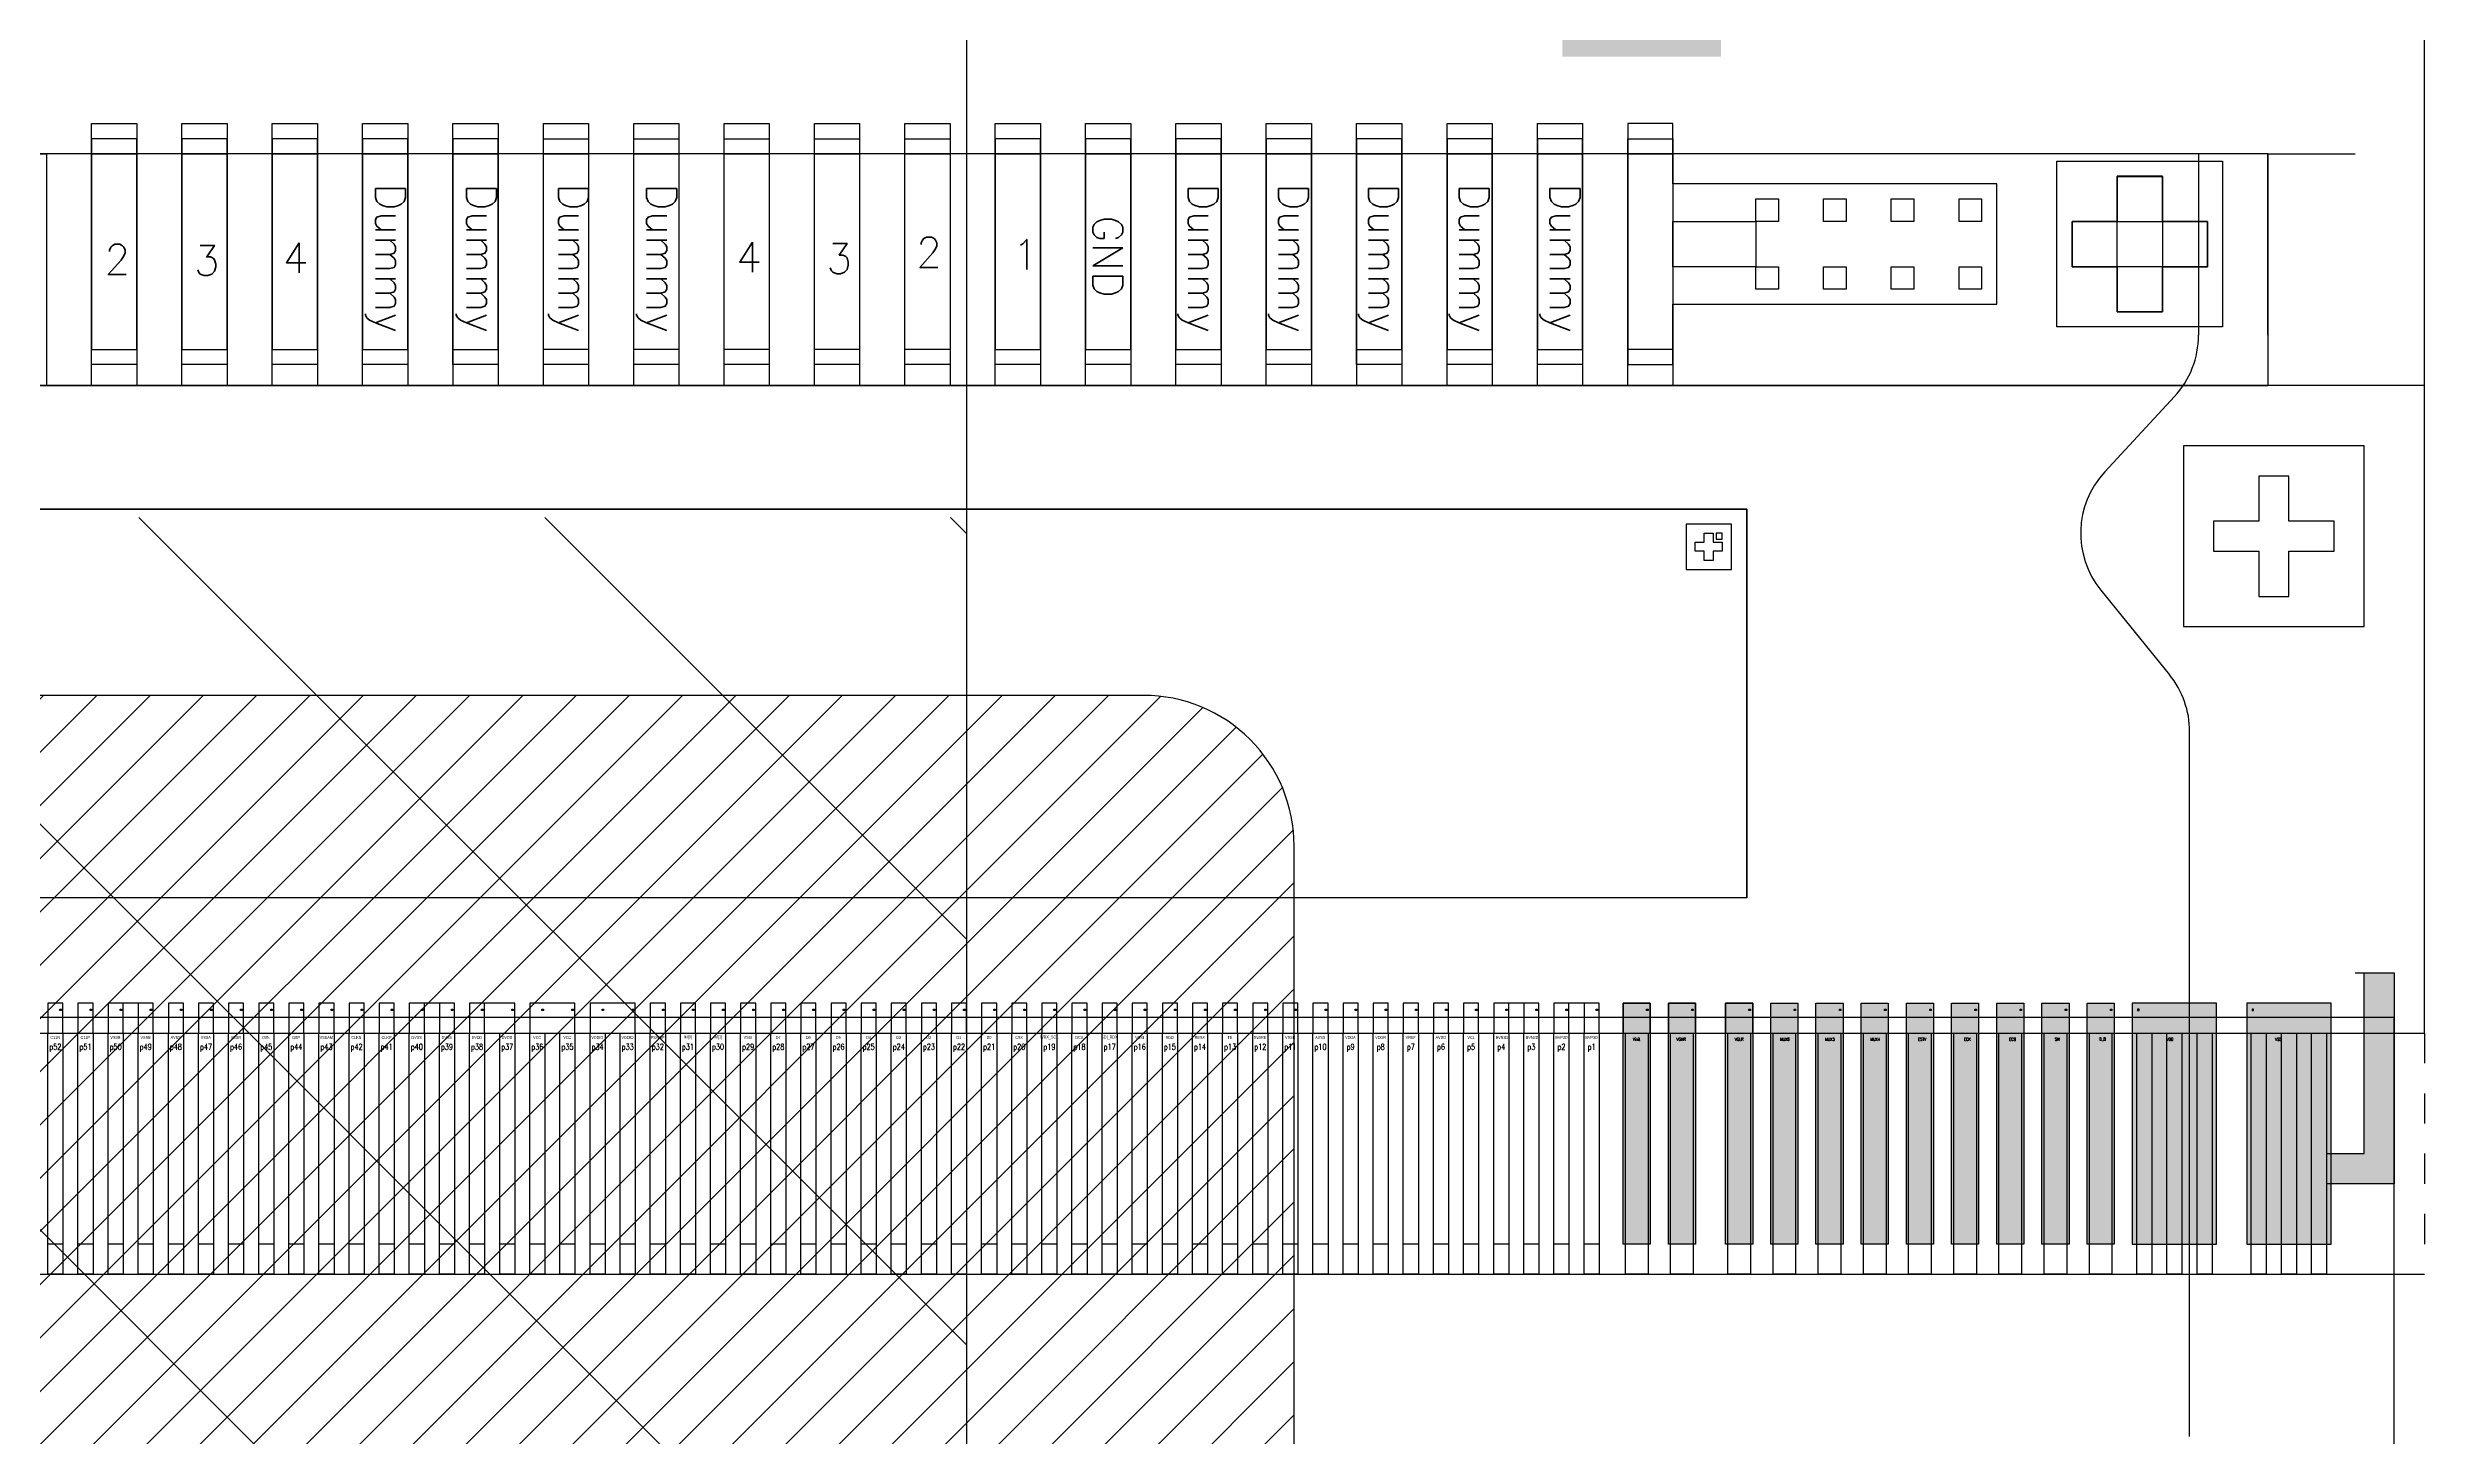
# Model space of a CAD drawing. Header units: millimetres. Extents: x 37 to 234, y -216 to -66.
# Drawn here: x 59.11 to 67, y -134.04 to -129.43 of the extents above; entities that cross this region are included whole.
import ezdxf

# ---------------------------------------------------------------- set-up
doc = ezdxf.new("R2010")
doc.units = ezdxf.units.MM
doc.linetypes.add('DASHED', pattern=[0.2, 0.1, -0.1])
for name, color, linetype in [('FPC', 33, 'Continuous'), ('FRAME', 7, 'Continuous'), ('Gate1.drawing', 3, 'Continuous'), ('ILD.drawing', 4, 'Continuous'), ('ITO', 1, 'Continuous'), ('Laber.drawing', 250, 'Continuous'), ('Note', 6, 'Continuous'), ('outline.drawing', 5, 'Continuous'), ('SD.drawing', 5, 'Continuous'), ('SiNx', 2, 'Continuous'), ('TPFPC', 2, 'Continuous')]:
    doc.layers.add(name, color=color, linetype=linetype)
doc.styles.get("Standard").update_dxf_attribs({"font": 'txt', "bigfont": 'gbcbig.shx'})
doc.styles.add('W0$254', font='simplex', dxfattribs={"width": 0.75})
pattern_1 = [(315, (-378.1987, 4999.7002), (0.67351921, 0.67351921), [])]

# ---------------------------------------------------------------- blocks, each defined once
blk = doc.blocks.new('ild_5')
at = {"layer": 'ILD.drawing'}
blk.add_lwpolyline([(2, -2.5), (2.5, -2), (2.5, 2), (2, 2.5), (-2, 2.5), (-2.5, 2), (-2.5, -2), (-2, -2.5), (2, -2.5)], close=True, dxfattribs=at)
blk = doc.blocks.new('pin_FPC')
at = {"layer": 'Gate1.drawing'}
blk.add_lwpolyline([(0, 0), (50, 0), (50, 700), (0, 700), (0, 0)], close=True, dxfattribs=at)
at = {"layer": 'SD.drawing'}
blk.add_lwpolyline([(0, 0), (50, 0), (50, 700), (0, 700), (0, 0)], close=True, dxfattribs=at)
at = {"row_count": 18, "column_count": 2, "row_spacing": -45, "column_spacing": 35}
blk.add_blockref('ild_5', (7.5, 777.5), dxfattribs=at)
blk = doc.blocks.new('pin_ET_VDS')
at = {"linetype": 'Continuous'}
blk.add_hatch(color=3, dxfattribs=at).paths.add_polyline_path([(0, 0), (280, 0), (280, 800), (0, 800)])
at = {"layer": 'Gate1.drawing'}
blk.add_lwpolyline([(0, 0), (280, 0), (280, 800), (0, 800), (0, 0)], close=True, dxfattribs=at)
at = {"layer": 'SD.drawing'}
blk.add_lwpolyline([(0, 0), (280, 0), (280, 800), (0, 800), (0, 0)], close=True, dxfattribs=at)
at = {"row_count": 18, "column_count": 7, "row_spacing": -45, "column_spacing": 40}
blk.add_blockref('ild_5', (20, 777.5), dxfattribs=at)
blk = doc.blocks.new('pin_ET')
at = {"linetype": 'Continuous'}
blk.add_hatch(color=3, dxfattribs=at).paths.add_polyline_path([(0, 0), (90, 0), (90, 800), (0, 800)])
at = {"layer": 'Gate1.drawing'}
blk.add_lwpolyline([(0, 0), (90, 0), (90, 800), (0, 800), (0, 0)], close=True, dxfattribs=at)
at = {"layer": 'SD.drawing'}
blk.add_lwpolyline([(0, 0), (90, 0), (90, 800), (0, 800), (0, 0)], close=True, dxfattribs=at)
at = {"row_count": 18, "column_count": 3, "row_spacing": -45, "column_spacing": 35}
blk.add_blockref('ild_5', (10, 777.5), dxfattribs=at)
blk = doc.blocks.new('mark_fpc')
at = {"linetype": 'Continuous'}
blk.add_hatch(color=20, dxfattribs=at).paths.add_polyline_path([(100, 595), (0, 595), (0, -105), (210, -105), (210, -5), (100, -5)])
at = {"layer": 'SD.drawing'}
blk.add_lwpolyline([(100, 595), (0, 595), (0, -105), (210, -105), (210, -5), (100, -5), (100, 595)], close=True, dxfattribs=at)
blk = doc.blocks.new('*U27')
at = {"color": 30}
blk.add_lwpolyline([(0.075, 0.385), (0.075, -0.385), (-0.075, -0.385), (-0.075, 0.385)], close=True, dxfattribs=at)
blk = doc.blocks.new('*U28')
at = {"color": 0, "linetype": 'ByBlock', "lineweight": -2, "transparency": 16777216}
for p in [(0, 0), (0.3, 0), (0.6, 0), (0.9, 0), (1.2, 0), (1.5, 0), (1.8, 0), (2.1, 0), (2.4, 0), (2.7, 0), (3, 0), (3.3, 0), (3.6, 0), (3.9, 0), (4.2, 0), (4.5, 0), (4.8, 0), (5.1, 0), (5.4, 0), (5.7, 0), (6, 0), (6.3, 0), (6.6, 0), (6.9, 0), (7.2, 0), (7.5, 0)]:
    blk.add_blockref('*U27', p, dxfattribs=at)
blk = doc.blocks.new('regerg')
at = {"color": 30}
for p, q in [((1138.4145, -13.0148), (1126.3345, -13.0148)), ((1138.4145, -13.0148), (1138.4145, -13.7848)), ((1138.4145, -13.7848), (1126.3345, -13.7848))]:
    blk.add_line(p, q, dxfattribs=at)
for points in [[(1137.9145, -13.0898), (1138.0645, -13.0898), (1138.0645, -13.5398), (1137.9145, -13.5398)], [(1136.4395, -13.2398), (1136.7145, -13.2398), (1136.7145, -13.3898), (1136.4395, -13.3898)], [(1137.7645, -13.2398), (1138.2145, -13.2398), (1138.2145, -13.3898), (1137.7645, -13.3898)]]:
    blk.add_lwpolyline(points, close=True, dxfattribs=at)
at = {"color": 6}
blk.add_blockref('*U28', (1128.8645, -13.3998), dxfattribs=at)
at = {"color": 1, "linetype": 'Continuous', "insert": (1136.6644, -11.6924), "char_height": 1, "attachment_point": 3}
blk.add_mtext_dynamic_manual_height_columns('{\\fNSimSun|b0|i0|c134|p49;1}', width=1, gutter_width=1, heights=[0], dxfattribs=at)
blk = doc.blocks.new('*U334')
at = {"color": 30}
blk.add_lwpolyline([(-0.025, 0.4), (0.025, 0.4), (0.025, -0.4), (-0.025, -0.4)], close=True, dxfattribs=at)
blk = doc.blocks.new('*U335')
at = {"color": 0, "linetype": 'ByBlock', "lineweight": -2}
for p in [(0, 0), (0.1, 0), (0.2, 0), (0.3, 0), (0.4, 0), (0.5, 0), (0.6, 0), (0.7, 0), (0.8, 0), (0.9, 0), (1, 0), (1.1, 0), (1.2, 0), (1.3, 0), (1.4, 0), (1.5, 0), (1.6, 0), (1.7, 0), (1.8, 0), (1.9, 0), (2, 0), (2.1, 0), (2.2, 0), (2.3, 0), (2.4, 0), (2.5, 0), (2.6, 0), (2.7, 0), (2.8, 0), (2.9, 0), (3, 0), (3.1, 0), (3.2, 0), (3.3, 0), (3.4, 0), (3.5, 0), (3.6, 0), (3.7, 0), (3.8, 0), (3.9, 0), (4, 0), (4.1, 0), (4.2, 0), (4.3, 0), (4.4, 0), (4.5, 0), (4.6, 0), (4.7, 0), (4.8, 0), (4.9, 0), (5, 0), (5.1, 0), (5.2, 0), (5.3, 0), (5.4, 0), (5.5, 0), (5.6, 0), (5.7, 0), (5.8, 0), (5.9, 0), (6, 0), (6.1, 0), (6.2, 0), (6.3, 0), (6.4, 0), (6.5, 0), (6.6, 0), (6.7, 0), (6.8, 0), (6.9, 0)]:
    blk.add_blockref('*U334', p, dxfattribs=at)
blk = doc.blocks.new('*U336')
at = {"color": 30}
blk.add_lwpolyline([(-0.025, 0.4), (0.025, 0.4), (0.025, -0.4), (-0.025, -0.4)], close=True, dxfattribs=at)
blk = doc.blocks.new('*U337')
at = {"color": 0, "linetype": 'ByBlock', "lineweight": -2}
for p in [(0, 0), (0.1, 0), (0.2, 0)]:
    blk.add_blockref('*U336', p, dxfattribs=at)
blk = doc.blocks.new('*U338')
at = {"color": 30}
blk.add_lwpolyline([(-0.025, 0.4), (0.025, 0.4), (0.025, -0.4), (-0.025, -0.4)], close=True, dxfattribs=at)
blk = doc.blocks.new('*U339')
at = {"color": 0, "linetype": 'ByBlock', "lineweight": -2}
for p in [(0, 0), (0.1, 0), (0.2, 0)]:
    blk.add_blockref('*U338', p, dxfattribs=at)
blk = doc.blocks.new('*U342')
at = {"color": 4}
blk.add_lwpolyline([(-0.0375, 0.4), (0.0375, 0.4), (0.0375, -0.4), (-0.0375, -0.4)], close=True, dxfattribs=at)
blk = doc.blocks.new('*U329')
at = {"color": 0, "linetype": 'ByBlock', "lineweight": -2}
for p in [(0, 0), (0.15, 0), (0.3, 0), (0.45, 0), (0.6, 0), (0.75, 0), (0.9, 0), (1.05, 0), (1.2, 0)]:
    blk.add_blockref('*U342', p, dxfattribs=at)
blk = doc.blocks.new('fht7ui')
at = {"color": 1}
for p, q in [((121.8608, -370.487), (122.1508, -370.487)), ((122.1508, -373.2071), (122.2808, -373.2071)), ((109.5808, -373.407), (122.3808, -373.407)), ((122.2808, -373.907), (122.0558, -373.907))]:
    blk.add_line(p, q, dxfattribs=at)
for points in [[(119.7283, -373.407), (119.8033, -373.407), (119.8033, -374.207), (119.7283, -374.207)], [(119.8783, -373.407), (119.9533, -373.407), (119.9533, -374.207), (119.8783, -374.207)]]:
    blk.add_lwpolyline(points, close=True, dxfattribs=at)
at = {"layer": 'FPC', "color": 1}
for p, q in [((122.3808, -373.407), (122.3808, -346.857)), ((122.3808, -371.257), (109.5808, -371.257)), ((122.3808, -373.407), (122.3808, -371.257)), ((109.5808, -374.207), (122.3808, -374.207))]:
    blk.add_line(p, q, dxfattribs=at)
at = {"layer": 'FPC', "color": 1, "linetype": 'DASHED'}
blk.add_line((122.3808, -373.407), (122.3808, -374.207), dxfattribs=at)
at = {"layer": 'Gate1.drawing', "color": 1}
for points in [[(114.4908, -373.407), (114.5408, -373.407), (114.5408, -373.307), (114.4908, -373.307), (114.4908, -373.407)], [(114.5908, -373.407), (114.6408, -373.407), (114.6408, -373.307), (114.5908, -373.307), (114.5908, -373.407)], [(114.6908, -373.407), (114.8408, -373.407), (114.8408, -373.307), (114.6908, -373.307), (114.6908, -373.407)], [(114.6908, -373.407), (114.7408, -373.407), (114.7408, -373.307), (114.6908, -373.307), (114.6908, -373.407)], [(114.7908, -373.407), (114.8408, -373.407), (114.8408, -373.307), (114.7908, -373.307), (114.7908, -373.407)], [(114.8908, -373.407), (114.9408, -373.407), (114.9408, -373.307), (114.8908, -373.307), (114.8908, -373.407)], [(114.9908, -373.407), (115.0408, -373.407), (115.0408, -373.307), (114.9908, -373.307), (114.9908, -373.407)], [(115.0908, -373.407), (115.1408, -373.407), (115.1408, -373.307), (115.0908, -373.307), (115.0908, -373.407)], [(115.1908, -373.407), (115.2408, -373.407), (115.2408, -373.307), (115.1908, -373.307), (115.1908, -373.407)], [(115.2908, -373.407), (115.3408, -373.407), (115.3408, -373.307), (115.2908, -373.307), (115.2908, -373.407)], [(115.3908, -373.407), (115.4408, -373.407), (115.4408, -373.307), (115.3908, -373.307), (115.3908, -373.407)], [(115.4908, -373.407), (115.5408, -373.407), (115.5408, -373.307), (115.4908, -373.307), (115.4908, -373.407)], [(115.5908, -373.407), (115.6408, -373.407), (115.6408, -373.307), (115.5908, -373.307), (115.5908, -373.407)], [(115.6908, -373.407), (115.7408, -373.407), (115.7408, -373.307), (115.6908, -373.307), (115.6908, -373.407)], [(115.6908, -373.407), (115.8408, -373.407), (115.8408, -373.307), (115.6908, -373.307), (115.6908, -373.407)], [(115.7908, -373.407), (115.8408, -373.407), (115.8408, -373.307), (115.7908, -373.307), (115.7908, -373.407)], [(115.8908, -373.407), (115.9408, -373.407), (115.9408, -373.307), (115.8908, -373.307), (115.8908, -373.407)], [(115.8908, -373.407), (116.0408, -373.407), (116.0408, -373.307), (115.8908, -373.307), (115.8908, -373.407)], [(116.0908, -373.407), (116.2408, -373.407), (116.2408, -373.307), (116.0908, -373.307), (116.0908, -373.407)], [(116.2908, -373.407), (116.4408, -373.407), (116.4408, -373.307), (116.2908, -373.307), (116.2908, -373.407)], [(116.4908, -373.407), (116.5408, -373.407), (116.5408, -373.307), (116.4908, -373.307), (116.4908, -373.407)], [(116.5908, -373.407), (116.6408, -373.407), (116.6408, -373.307), (116.5908, -373.307), (116.5908, -373.407)], [(116.6908, -373.407), (116.7408, -373.407), (116.7408, -373.307), (116.6908, -373.307), (116.6908, -373.407)], [(116.7908, -373.407), (116.8408, -373.407), (116.8408, -373.307), (116.7908, -373.307), (116.7908, -373.407)], [(116.8908, -373.407), (116.9408, -373.407), (116.9408, -373.307), (116.8908, -373.307), (116.8908, -373.407)], [(116.9908, -373.407), (117.0408, -373.407), (117.0408, -373.307), (116.9908, -373.307), (116.9908, -373.407)], [(117.0908, -373.407), (117.1408, -373.407), (117.1408, -373.307), (117.0908, -373.307), (117.0908, -373.407)], [(117.1908, -373.407), (117.2408, -373.407), (117.2408, -373.307), (117.1908, -373.307), (117.1908, -373.407)], [(117.2908, -373.407), (117.3408, -373.407), (117.3408, -373.307), (117.2908, -373.307), (117.2908, -373.407)], [(117.3908, -373.407), (117.4408, -373.407), (117.4408, -373.307), (117.3908, -373.307), (117.3908, -373.407)], [(117.4908, -373.407), (117.5408, -373.407), (117.5408, -373.307), (117.4908, -373.307), (117.4908, -373.407)], [(117.5908, -373.407), (117.6408, -373.407), (117.6408, -373.307), (117.5908, -373.307), (117.5908, -373.407)], [(117.6908, -373.407), (117.7408, -373.407), (117.7408, -373.307), (117.6908, -373.307), (117.6908, -373.407)], [(117.7908, -373.407), (117.8408, -373.407), (117.8408, -373.307), (117.7908, -373.307), (117.7908, -373.407)], [(117.8908, -373.407), (117.9408, -373.407), (117.9408, -373.307), (117.8908, -373.307), (117.8908, -373.407)], [(117.9908, -373.407), (118.0408, -373.407), (118.0408, -373.307), (117.9908, -373.307), (117.9908, -373.407)], [(118.0908, -373.407), (118.1408, -373.407), (118.1408, -373.307), (118.0908, -373.307), (118.0908, -373.407)], [(118.1908, -373.407), (118.2408, -373.407), (118.2408, -373.307), (118.1908, -373.307), (118.1908, -373.407)], [(118.2908, -373.407), (118.3408, -373.407), (118.3408, -373.307), (118.2908, -373.307), (118.2908, -373.407)], [(118.3908, -373.407), (118.4408, -373.407), (118.4408, -373.307), (118.3908, -373.307), (118.3908, -373.407)], [(118.4908, -373.407), (118.5408, -373.407), (118.5408, -373.307), (118.4908, -373.307), (118.4908, -373.407)], [(118.5908, -373.407), (118.6408, -373.407), (118.6408, -373.307), (118.5908, -373.307), (118.5908, -373.407)], [(118.6908, -373.407), (118.7408, -373.407), (118.7408, -373.307), (118.6908, -373.307), (118.6908, -373.407)], [(118.7908, -373.407), (118.8408, -373.407), (118.8408, -373.307), (118.7908, -373.307), (118.7908, -373.407)], [(118.8908, -373.407), (118.9408, -373.407), (118.9408, -373.307), (118.8908, -373.307), (118.8908, -373.407)], [(118.9908, -373.407), (119.0408, -373.407), (119.0408, -373.307), (118.9908, -373.307), (118.9908, -373.407)], [(119.0908, -373.407), (119.1408, -373.407), (119.1408, -373.307), (119.0908, -373.307), (119.0908, -373.407)], [(119.1908, -373.407), (119.2408, -373.407), (119.2408, -373.307), (119.1908, -373.307), (119.1908, -373.407)], [(119.2908, -373.407), (119.4408, -373.407), (119.4408, -373.307), (119.2908, -373.307), (119.2908, -373.407)], [(119.2908, -373.407), (119.3408, -373.407), (119.3408, -373.307), (119.2908, -373.307), (119.2908, -373.407)], [(119.3908, -373.407), (119.4408, -373.407), (119.4408, -373.307), (119.3908, -373.307), (119.3908, -373.407)], [(119.4908, -373.407), (119.5408, -373.407), (119.5408, -373.307), (119.4908, -373.307), (119.4908, -373.407)], [(119.4908, -373.407), (119.6408, -373.407), (119.6408, -373.307), (119.4908, -373.307), (119.4908, -373.407)], [(119.5908, -373.407), (119.6408, -373.407), (119.6408, -373.307), (119.5908, -373.307), (119.5908, -373.407)], [(119.7208, -373.407), (119.8108, -373.407), (119.8108, -373.307), (119.7208, -373.307), (119.7208, -373.407)], [(119.8708, -373.407), (119.9608, -373.407), (119.9608, -373.307), (119.8708, -373.307), (119.8708, -373.407)], [(120.0608, -373.407), (120.1508, -373.407), (120.1508, -373.307), (120.0608, -373.307), (120.0608, -373.407)]]:
    blk.add_lwpolyline(points, close=True, dxfattribs=at)
at = {"layer": 'ITO', "color": 1, "linetype": 'Continuous'}
for points in [[(114.7858, -370.437), (114.6358, -370.437), (114.6358, -371.137), (114.7858, -371.137)], [(117.7858, -370.437), (117.6358, -370.437), (117.6358, -371.137), (117.7858, -371.137)], [(118.0858, -370.437), (117.9358, -370.437), (117.9358, -371.137), (118.0858, -371.137)], [(118.3858, -370.437), (118.2358, -370.437), (118.2358, -371.137), (118.3858, -371.137)], [(118.6858, -370.437), (118.5358, -370.437), (118.5358, -371.137), (118.6858, -371.137)], [(118.9858, -370.437), (118.8358, -370.437), (118.8358, -371.137), (118.9858, -371.137)], [(119.2858, -370.437), (119.1358, -370.437), (119.1358, -371.137), (119.2858, -371.137)], [(119.5858, -370.437), (119.4358, -370.437), (119.4358, -371.137), (119.5858, -371.137)], [(119.8858, -370.862), (119.8858, -371.137), (119.7358, -371.137), (119.7358, -370.437), (119.8858, -370.437), (119.8858, -370.712), (120.1608, -370.712), (120.1608, -370.862)], [(121.3608, -370.862), (121.3608, -371.012), (121.5108, -371.012), (121.5108, -370.862), (121.6608, -370.862), (121.6608, -370.712), (121.5108, -370.712), (121.5108, -370.562), (121.3608, -370.562), (121.3608, -370.712), (121.2108, -370.712), (121.2108, -370.862)], [(120.2358, -370.637), (120.2358, -370.712), (120.1608, -370.712), (120.1608, -370.637)], [(120.4608, -370.637), (120.4608, -370.712), (120.3858, -370.712), (120.3858, -370.637)], [(120.6858, -370.637), (120.6858, -370.712), (120.6108, -370.712), (120.6108, -370.637)], [(120.9108, -370.637), (120.9108, -370.712), (120.8358, -370.712), (120.8358, -370.637)], [(120.2358, -370.862), (120.2358, -370.937), (120.1608, -370.937), (120.1608, -370.862)], [(120.4608, -370.862), (120.4608, -370.937), (120.3858, -370.937), (120.3858, -370.862)], [(120.6858, -370.862), (120.6858, -370.937), (120.6108, -370.937), (120.6108, -370.862)], [(120.9108, -370.862), (120.9108, -370.937), (120.8358, -370.937), (120.8358, -370.862)]]:
    blk.add_lwpolyline(points, close=True, dxfattribs=at)
at = {"layer": 'ITO', "color": 1}
for points in [[(114.9358, -371.137), (115.0858, -371.137), (115.0858, -370.437), (114.9358, -370.437)], [(115.2358, -371.137), (115.3858, -371.137), (115.3858, -370.437), (115.2358, -370.437)], [(115.5358, -371.137), (115.6858, -371.137), (115.6858, -370.437), (115.5358, -370.437)], [(115.8358, -370.437), (115.8358, -371.137), (115.9858, -371.137), (115.9858, -370.437)], [(116.2858, -370.437), (116.2858, -371.137), (116.1358, -371.137), (116.1358, -370.437)], [(116.5858, -370.437), (116.5858, -371.137), (116.4358, -371.137), (116.4358, -370.437)], [(116.8858, -370.437), (116.8858, -371.137), (116.7358, -371.137), (116.7358, -370.437)], [(117.1858, -370.437), (117.1858, -371.137), (117.0358, -371.137), (117.0358, -370.437)], [(117.4858, -370.437), (117.4858, -371.137), (117.3358, -371.137), (117.3358, -370.437)]]:
    blk.add_lwpolyline(points, close=True, dxfattribs=at)
at = {"layer": 'outline.drawing', "color": 1}
for p, q in [((120.1308, -371.667), (111.8308, -371.667)), ((120.1308, -372.957), (120.1308, -371.667)), ((111.8308, -372.957), (120.1308, -372.957))]:
    blk.add_line(p, q, dxfattribs=at)
at = {"layer": 'SD.drawing', "color": 1}
for p, q in [((122.1808, -373.407), (122.2808, -373.407)), ((122.1808, -373.407), (122.2808, -373.407)), ((122.1808, -373.807), (122.1808, -373.407)), ((122.2808, -373.407), (122.2808, -373.907)), ((122.0558, -373.807), (122.1808, -373.807))]:
    blk.add_line(p, q, dxfattribs=at)
for points in [[(114.4908, -373.407), (114.5408, -373.407), (114.5408, -373.307), (114.4908, -373.307), (114.4908, -373.407)], [(114.5908, -373.407), (114.6408, -373.407), (114.6408, -373.307), (114.5908, -373.307), (114.5908, -373.407)], [(114.6908, -373.407), (114.8408, -373.407), (114.8408, -373.307), (114.6908, -373.307), (114.6908, -373.407)], [(114.8908, -373.407), (114.9408, -373.407), (114.9408, -373.307), (114.8908, -373.307), (114.8908, -373.407)], [(114.9908, -373.407), (115.0408, -373.407), (115.0408, -373.307), (114.9908, -373.307), (114.9908, -373.407)], [(115.0908, -373.407), (115.1408, -373.407), (115.1408, -373.307), (115.0908, -373.307), (115.0908, -373.407)], [(115.1908, -373.407), (115.2408, -373.407), (115.2408, -373.307), (115.1908, -373.307), (115.1908, -373.407)], [(115.2908, -373.407), (115.3408, -373.407), (115.3408, -373.307), (115.2908, -373.307), (115.2908, -373.407)], [(115.3908, -373.407), (115.4408, -373.407), (115.4408, -373.307), (115.3908, -373.307), (115.3908, -373.407)], [(115.4908, -373.407), (115.5408, -373.407), (115.5408, -373.307), (115.4908, -373.307), (115.4908, -373.407)], [(115.5908, -373.407), (115.6408, -373.407), (115.6408, -373.307), (115.5908, -373.307), (115.5908, -373.407)], [(115.6908, -373.407), (115.8408, -373.407), (115.8408, -373.307), (115.6908, -373.307), (115.6908, -373.407)], [(115.8908, -373.407), (116.0408, -373.407), (116.0408, -373.307), (115.8908, -373.307), (115.8908, -373.407)], [(116.0908, -373.407), (116.2408, -373.407), (116.2408, -373.307), (116.0908, -373.307), (116.0908, -373.407)], [(116.2908, -373.407), (116.4408, -373.407), (116.4408, -373.307), (116.2908, -373.307), (116.2908, -373.407)], [(116.4908, -373.407), (116.5408, -373.407), (116.5408, -373.307), (116.4908, -373.307), (116.4908, -373.407)], [(116.5908, -373.407), (116.6408, -373.407), (116.6408, -373.307), (116.5908, -373.307), (116.5908, -373.407)], [(116.6908, -373.407), (116.7408, -373.407), (116.7408, -373.307), (116.6908, -373.307), (116.6908, -373.407)], [(116.7908, -373.407), (116.8408, -373.407), (116.8408, -373.307), (116.7908, -373.307), (116.7908, -373.407)], [(116.8908, -373.407), (116.9408, -373.407), (116.9408, -373.307), (116.8908, -373.307), (116.8908, -373.407)], [(116.9908, -373.407), (117.0408, -373.407), (117.0408, -373.307), (116.9908, -373.307), (116.9908, -373.407)], [(117.0908, -373.407), (117.1408, -373.407), (117.1408, -373.307), (117.0908, -373.307), (117.0908, -373.407)], [(117.1908, -373.407), (117.2408, -373.407), (117.2408, -373.307), (117.1908, -373.307), (117.1908, -373.407)], [(117.2908, -373.407), (117.3408, -373.407), (117.3408, -373.307), (117.2908, -373.307), (117.2908, -373.407)], [(117.3908, -373.407), (117.4408, -373.407), (117.4408, -373.307), (117.3908, -373.307), (117.3908, -373.407)], [(117.4908, -373.407), (117.5408, -373.407), (117.5408, -373.307), (117.4908, -373.307), (117.4908, -373.407)], [(117.5908, -373.407), (117.6408, -373.407), (117.6408, -373.307), (117.5908, -373.307), (117.5908, -373.407)], [(117.6908, -373.407), (117.7408, -373.407), (117.7408, -373.307), (117.6908, -373.307), (117.6908, -373.407)], [(117.7908, -373.407), (117.8408, -373.407), (117.8408, -373.307), (117.7908, -373.307), (117.7908, -373.407)], [(117.8908, -373.407), (117.9408, -373.407), (117.9408, -373.307), (117.8908, -373.307), (117.8908, -373.407)], [(117.9908, -373.407), (118.0408, -373.407), (118.0408, -373.307), (117.9908, -373.307), (117.9908, -373.407)], [(118.0908, -373.407), (118.1408, -373.407), (118.1408, -373.307), (118.0908, -373.307), (118.0908, -373.407)], [(118.1908, -373.407), (118.2408, -373.407), (118.2408, -373.307), (118.1908, -373.307), (118.1908, -373.407)], [(118.2908, -373.407), (118.3408, -373.407), (118.3408, -373.307), (118.2908, -373.307), (118.2908, -373.407)], [(118.3908, -373.407), (118.4408, -373.407), (118.4408, -373.307), (118.3908, -373.307), (118.3908, -373.407)], [(118.4908, -373.407), (118.5408, -373.407), (118.5408, -373.307), (118.4908, -373.307), (118.4908, -373.407)], [(118.5908, -373.407), (118.6408, -373.407), (118.6408, -373.307), (118.5908, -373.307), (118.5908, -373.407)], [(118.6908, -373.407), (118.7408, -373.407), (118.7408, -373.307), (118.6908, -373.307), (118.6908, -373.407)], [(118.7908, -373.407), (118.8408, -373.407), (118.8408, -373.307), (118.7908, -373.307), (118.7908, -373.407)], [(118.8908, -373.407), (118.9408, -373.407), (118.9408, -373.307), (118.8908, -373.307), (118.8908, -373.407)], [(118.9908, -373.407), (119.0408, -373.407), (119.0408, -373.307), (118.9908, -373.307), (118.9908, -373.407)], [(119.0908, -373.407), (119.1408, -373.407), (119.1408, -373.307), (119.0908, -373.307), (119.0908, -373.407)], [(119.1908, -373.407), (119.2408, -373.407), (119.2408, -373.307), (119.1908, -373.307), (119.1908, -373.407)], [(119.2908, -373.407), (119.4408, -373.407), (119.4408, -373.307), (119.2908, -373.307), (119.2908, -373.407)], [(119.4908, -373.407), (119.6408, -373.407), (119.6408, -373.307), (119.4908, -373.307), (119.4908, -373.407)], [(119.7208, -373.407), (119.8108, -373.407), (119.8108, -373.307), (119.7208, -373.307), (119.7208, -373.407)], [(119.8708, -373.407), (119.9608, -373.407), (119.9608, -373.307), (119.8708, -373.307), (119.8708, -373.407)], [(120.0608, -373.407), (120.1508, -373.407), (120.1508, -373.307), (120.0608, -373.307), (120.0608, -373.407)]]:
    blk.add_lwpolyline(points, close=True, dxfattribs=at)
at = {"layer": 'SiNx', "color": 1}
for points in [[(114.7858, -371.187), (114.6358, -371.187), (114.6358, -370.387), (114.7858, -370.387)], [(115.0858, -371.187), (114.9358, -371.187), (114.9358, -370.387), (115.0858, -370.387)], [(115.3858, -371.187), (115.2358, -371.187), (115.2358, -370.387), (115.3858, -370.387)], [(115.6858, -371.187), (115.5358, -371.187), (115.5358, -370.387), (115.6858, -370.387)], [(115.9858, -371.187), (115.8358, -371.187), (115.8358, -370.387), (115.9858, -370.387)], [(116.2858, -371.187), (116.1358, -371.187), (116.1358, -370.387), (116.2858, -370.387)], [(116.5858, -371.187), (116.4358, -371.187), (116.4358, -370.387), (116.5858, -370.387)], [(116.8858, -371.187), (116.7358, -371.187), (116.7358, -370.387), (116.8858, -370.387)], [(117.1858, -371.187), (117.0358, -371.187), (117.0358, -370.387), (117.1858, -370.387)], [(117.4858, -371.187), (117.3358, -371.187), (117.3358, -370.387), (117.4858, -370.387)], [(117.7858, -371.187), (117.6358, -371.187), (117.6358, -370.387), (117.7858, -370.387)], [(118.0858, -371.187), (117.9358, -371.187), (117.9358, -370.387), (118.0858, -370.387)], [(118.3858, -371.187), (118.2358, -371.187), (118.2358, -370.387), (118.3858, -370.387)], [(118.6858, -371.187), (118.5358, -371.187), (118.5358, -370.387), (118.6858, -370.387)], [(118.9858, -371.187), (118.8358, -371.187), (118.8358, -370.387), (118.9858, -370.387)], [(119.2858, -371.187), (119.1358, -371.187), (119.1358, -370.387), (119.2858, -370.387)], [(119.5858, -371.187), (119.4358, -371.187), (119.4358, -370.387), (119.5858, -370.387)], [(119.8858, -370.387), (119.7358, -370.387), (119.7358, -371.187), (119.8858, -371.187), (119.8858, -370.987), (120.9608, -370.987), (120.9608, -370.587), (119.8858, -370.587)], [(121.1608, -370.512), (121.7108, -370.512), (121.7108, -371.062), (121.1608, -371.062)]]:
    blk.add_lwpolyline(points, close=True, dxfattribs=at)
at = {"layer": 'TPFPC'}
for p, q in [((121.6309, -370.487), (110.3309, -370.487)), ((121.6308, -370.487), (121.6308, -371.0895)), ((121.8608, -371.0895), (121.8608, -370.487)), ((121.5509, -371.2933), (121.3194, -371.5434)), ((121.3066, -371.9363), (121.5342, -372.2167)), ((121.6013, -374.746), (121.6013, -372.4058))]:
    blk.add_line(p, q, dxfattribs=at)
for centre, start, end in [((121.3308, -371.0895), 317.2026, 360), ((121.5395, -371.7472), 137.2026, 219.06301), ((121.3013, -372.4058), 360, 39.06301)]:
    blk.add_arc(centre, 0.3, start, end, dxfattribs=at)
at = {"color": 1}
for name, p in [('regerg', (-1016.5536, -357.4723)), ('*U335', (112.7158, -373.807)), ('*U329', (120.1058, -373.807)), ('*U337', (121.4508, -373.807)), ('*U339', (121.8308, -373.807))]:
    blk.add_blockref(name, p, dxfattribs=at)
at = {"color": 1, "yscale": 0.0009999999999763531, "zscale": 0.001}
for name, p, xscale in [('mark_fpc', (122.2808, -373.802), -0.0009999999999763531), ('pin_FPC', (114.5408, -374.107), -0.0009999999999763531), ('pin_FPC', (114.6408, -374.107), -0.0009999999999763531), ('pin_FPC', (114.7408, -374.107), -0.0009999999999763531), ('pin_FPC', (114.8408, -374.107), -0.0009999999999763531), ('pin_FPC', (114.9408, -374.107), -0.0009999999999763531), ('pin_FPC', (115.0408, -374.107), -0.0009999999999763531), ('pin_FPC', (115.1408, -374.107), -0.0009999999999763531), ('pin_FPC', (115.2408, -374.107), -0.0009999999999763531), ('pin_FPC', (115.3408, -374.107), -0.0009999999999763531), ('pin_FPC', (115.4408, -374.107), -0.0009999999999763531), ('pin_FPC', (115.5408, -374.107), -0.0009999999999763531), ('pin_FPC', (115.6408, -374.107), -0.0009999999999763531), ('pin_FPC', (115.7408, -374.107), -0.0009999999999763531), ('pin_FPC', (115.8408, -374.107), -0.0009999999999763531), ('pin_FPC', (115.9408, -374.107), -0.0009999999999763531), ('pin_FPC', (116.0408, -374.107), -0.0009999999999763531), ('pin_FPC', (116.1408, -374.107), -0.0009999999999763531), ('pin_FPC', (116.2408, -374.107), -0.0009999999999763531), ('pin_FPC', (116.3408, -374.107), -0.0009999999999763531), ('pin_FPC', (116.4408, -374.107), -0.0009999999999763531), ('pin_FPC', (116.5408, -374.107), -0.0009999999999763531), ('pin_FPC', (116.6408, -374.107), -0.0009999999999763531), ('pin_FPC', (116.7408, -374.107), -0.0009999999999763531), ('pin_FPC', (116.8408, -374.107), -0.0009999999999763531), ('pin_FPC', (116.9408, -374.107), -0.0009999999999763531), ('pin_FPC', (117.0408, -374.107), -0.0009999999999763531), ('pin_FPC', (117.1408, -374.107), -0.0009999999999763531), ('pin_FPC', (117.2408, -374.107), -0.0009999999999763531), ('pin_FPC', (117.3408, -374.107), -0.0009999999999763531), ('pin_FPC', (117.4408, -374.107), -0.0009999999999763531), ('pin_FPC', (117.5408, -374.107), -0.0009999999999763531), ('pin_FPC', (117.6408, -374.107), -0.0009999999999763531), ('pin_FPC', (117.7408, -374.107), -0.0009999999999763531), ('pin_FPC', (117.8408, -374.107), -0.0009999999999763531), ('pin_FPC', (117.9408, -374.107), -0.0009999999999763531), ('pin_FPC', (118.0408, -374.107), -0.0009999999999763531), ('pin_FPC', (118.1408, -374.107), -0.0009999999999763531), ('pin_FPC', (118.2408, -374.107), -0.0009999999999763531), ('pin_FPC', (118.3408, -374.107), -0.0009999999999763531), ('pin_FPC', (118.4408, -374.107), -0.0009999999999763531), ('pin_FPC', (118.5408, -374.107), -0.0009999999999763531), ('pin_FPC', (118.6408, -374.107), -0.0009999999999763531), ('pin_FPC', (118.7408, -374.107), -0.0009999999999763531), ('pin_FPC', (118.8408, -374.107), -0.0009999999999763531), ('pin_FPC', (118.9408, -374.107), -0.0009999999999763531), ('pin_FPC', (119.0408, -374.107), -0.0009999999999763531), ('pin_FPC', (119.1408, -374.107), -0.0009999999999763531), ('pin_FPC', (119.2408, -374.107), -0.0009999999999763531), ('pin_FPC', (119.3408, -374.107), -0.0009999999999763531), ('pin_FPC', (119.4408, -374.107), -0.0009999999999763531), ('pin_FPC', (119.5408, -374.107), -0.0009999999999763531), ('pin_FPC', (119.6408, -374.107), -0.0009999999999763531), ('pin_ET', (119.8108, -374.107), -0.0009999999999763531), ('pin_ET', (119.9608, -374.107), -0.0009999999999763531), ('pin_ET', (120.1508, -374.107), -0.0009999999999763531), ('pin_ET', (120.3008, -374.107), -0.0009999999999763531), ('pin_ET', (120.4508, -374.107), -0.0009999999999763531), ('pin_ET', (120.6008, -374.107), -0.0009999999999763531), ('pin_ET', (120.7508, -374.107), -0.0009999999999763531), ('pin_ET', (120.9008, -374.107), -0.0009999999999763531), ('pin_ET', (121.0508, -374.107), -0.0009999999999763531), ('pin_ET', (121.2008, -374.107), -0.0009999999999763531), ('pin_ET', (121.3508, -374.107), -0.0009999999999763531), ('pin_ET_VDS', (121.4108, -374.107), 0.0009999999999763531), ('pin_ET_VDS', (121.7908, -374.107), 0.0009999999999763531)]:
    blk.add_blockref(name, p, dxfattribs=dict(at, xscale=xscale))
at = {"layer": 'Laber.drawing', "color": 1, "attachment_point": 5, "style": 'W0$254'}
for s, insert, char_height, width in [('p52', (114.5158, -373.4555), 0.02, 0.056195), ('{\\feuroStyle|b0|i0|c0|p49;C11N}', (114.5151, -373.4211), 0.01, 0.03609), ('p51', (114.6158, -373.4555), 0.02, 0.056195), ('{\\feuroStyle|b0|i0|c0|p49;C11P}', (114.6151, -373.4211), 0.01, 0.035655), ('p50', (114.7158, -373.4555), 0.02, 0.056195), ('{\\feuroStyle|b0|i0|c0|p49;VSSB}', (114.7151, -373.4211), 0.01, 0.034355), ('p49', (114.8158, -373.4555), 0.02, 0.056195), ('{\\feuroStyle|b0|i0|c0|p49;VSSB}', (114.8151, -373.4211), 0.01, 0.034355), ('p48', (114.9158, -373.4555), 0.02, 0.056195), ('{\\feuroStyle|b0|i0|c0|p49;AVSS}', (114.9151, -373.4211), 0.01, 0.03305), ('p47', (115.0158, -373.4555), 0.02, 0.056195), ('{\\feuroStyle|b0|i0|c0|p49;VSSA}', (115.0151, -373.4211), 0.01, 0.03305), ('p46', (115.1158, -373.4555), 0.02, 0.056195), ('{\\feuroStyle|b0|i0|c0|p49;VSSR}', (115.1151, -373.4211), 0.01, 0.034355), ('p45', (115.2158, -373.4555), 0.02, 0.056195), ('{\\feuroStyle|b0|i0|c0|p49;D0N}', (115.2151, -373.4211), 0.01, 0.027395), ('p44', (115.3158, -373.4555), 0.02, 0.056195), ('{\\feuroStyle|b0|i0|c0|p49;D0P}', (115.3151, -373.4211), 0.01, 0.02696), ('{\\feuroStyle|b0|i0|c0|p49;VSSAM}', (115.4151, -373.4211), 0.01, 0.043485), ('p43', (115.4158, -373.4555), 0.02, 0.056195), ('p42', (115.5158, -373.4555), 0.02, 0.056195), ('{\\feuroStyle|b0|i0|c0|p49;CLKN}', (115.5151, -373.4211), 0.01, 0.03522), ('p41', (115.6158, -373.4555), 0.02, 0.056195), ('{\\feuroStyle|b0|i0|c0|p49;CLKP}', (115.6151, -373.4211), 0.01, 0.03479), ('p40', (115.7158, -373.4555), 0.02, 0.056195), ('{\\feuroStyle|b0|i0|c0|p49;DVSS}', (115.7151, -373.4211), 0.01, 0.034355), ('p39', (115.8158, -373.4555), 0.02, 0.056195), ('{\\feuroStyle|b0|i0|c0|p49;DVSS}', (115.8151, -373.4211), 0.01, 0.034355), ('p38', (115.9158, -373.4555), 0.02, 0.056195), ('{\\feuroStyle|b0|i0|c0|p49;DVDD}', (115.9151, -373.4211), 0.01, 0.03522), ('p37', (116.0158, -373.4555), 0.02, 0.056195), ('{\\feuroStyle|b0|i0|c0|p49;DVDD}', (116.0151, -373.4211), 0.01, 0.03522), ('p36', (116.1158, -373.4555), 0.02, 0.056195), ('{\\feuroStyle|b0|i0|c0|p49;VCC}', (116.1151, -373.4211), 0.01, 0.02609), ('p35', (116.2158, -373.4555), 0.02, 0.056195), ('{\\feuroStyle|b0|i0|c0|p49;VCC}', (116.2151, -373.4211), 0.01, 0.02609), ('{\\feuroStyle|b0|i0|c0|p49;VDDIO}', (116.3151, -373.4211), 0.01, 0.039135), ('p34', (116.3158, -373.4555), 0.02, 0.056195), ('{\\feuroStyle|b0|i0|c0|p49;VDDIO}', (116.4151, -373.4211), 0.01, 0.039135), ('p33', (116.4158, -373.4555), 0.02, 0.056195), ('{\\feuroStyle|b0|i0|c0|p49;PSWAP}', (116.5151, -373.4211), 0.01, 0.04522), ('p32', (116.5158, -373.4555), 0.02, 0.056195), ('p31', (116.6158, -373.4555), 0.02, 0.056195), ('{\\feuroStyle|b0|i0|c0|p49;IM[0]}', (116.6151, -373.4211), 0.01, 0.03479), ('p30', (116.7158, -373.4555), 0.02, 0.056195), ('{\\feuroStyle|b0|i0|c0|p49;IM[1]}', (116.7151, -373.4211), 0.01, 0.03479), ('p29', (116.8158, -373.4555), 0.02, 0.056195), ('{\\feuroStyle|b0|i0|c0|p49;VSSI}', (116.8151, -373.4211), 0.01, 0.0287), ('p28', (116.9158, -373.4555), 0.02, 0.056195), ('{\\feuroStyle|b0|i0|c0|p49;D7}', (116.9151, -373.4211), 0.01, 0.01783), ('p27', (117.0158, -373.4555), 0.02, 0.056195), ('{\\feuroStyle|b0|i0|c0|p49;D6}', (117.0151, -373.4211), 0.01, 0.01783), ('p26', (117.1158, -373.4555), 0.02, 0.056195), ('{\\feuroStyle|b0|i0|c0|p49;D5}', (117.1151, -373.4211), 0.01, 0.01783), ('p25', (117.2158, -373.4555), 0.02, 0.056195), ('{\\feuroStyle|b0|i0|c0|p49;D4}', (117.2151, -373.4211), 0.01, 0.01783), ('p24', (117.3158, -373.4555), 0.02, 0.056195), ('{\\feuroStyle|b0|i0|c0|p49;D3}', (117.3151, -373.4211), 0.01, 0.01783), ('p23', (117.4158, -373.4555), 0.02, 0.056195), ('{\\feuroStyle|b0|i0|c0|p49;D2}', (117.4151, -373.4211), 0.01, 0.01783), ('p22', (117.5158, -373.4555), 0.02, 0.056195), ('{\\feuroStyle|b0|i0|c0|p49;D1}', (117.5151, -373.4211), 0.01, 0.01783), ('p21', (117.6158, -373.4555), 0.02, 0.056195), ('{\\feuroStyle|b0|i0|c0|p49;D0}', (117.6151, -373.4211), 0.01, 0.01783), ('p20', (117.7158, -373.4555), 0.02, 0.056195), ('{\\feuroStyle|b0|i0|c0|p49;CSX}', (117.7151, -373.4211), 0.01, 0.026525), ('{\\feuroStyle|b0|i0|c0|p49;WRX_SCL}', (117.8151, -373.4211), 0.01, 0.06044), ('p19', (117.8158, -373.4555), 0.02, 0.056195), ('p18', (117.9158, -373.4555), 0.02, 0.056195), ('{\\feuroStyle|b0|i0|c0|p49;DCX}', (117.9151, -373.4211), 0.01, 0.02696), ('{\\feuroStyle|b0|i0|c0|p49;SDI_RDX}', (118.0151, -373.4211), 0.01, 0.05522), ('p17', (118.0158, -373.4555), 0.02, 0.056195), ('p16', (118.1158, -373.4555), 0.02, 0.056195), ('{\\feuroStyle|b0|i0|c0|p49;VSSI}', (118.1151, -373.4211), 0.01, 0.0287), ('p15', (118.2158, -373.4555), 0.02, 0.056195), ('{\\feuroStyle|b0|i0|c0|p49;SDO}', (118.2151, -373.4211), 0.01, 0.027395), ('p14', (118.3158, -373.4555), 0.02, 0.056195), ('{\\feuroStyle|b0|i0|c0|p49;RESX}', (118.3151, -373.4211), 0.01, 0.03479), ('p13', (118.4158, -373.4555), 0.02, 0.056195), ('{\\feuroStyle|b0|i0|c0|p49;TE}', (118.4151, -373.4211), 0.01, 0.01522), ('{\\feuroStyle|b0|i0|c0|p49;SWIRE}', (118.5151, -373.4211), 0.01, 0.040005), ('p12', (118.5158, -373.4555), 0.02, 0.056195), ('p11', (118.6158, -373.4555), 0.02, 0.056195), ('{\\feuroStyle|b0|i0|c0|p49;VSSR}', (118.6151, -373.4211), 0.01, 0.034355), ('p10', (118.7158, -373.4555), 0.02, 0.056195), ('{\\feuroStyle|b0|i0|c0|p49;AVSS}', (118.7151, -373.4211), 0.01, 0.03305), ('{\\feuroStyle|b0|i0|c0|p49;VDDA}', (118.8151, -373.4211), 0.01, 0.03392), ('p9', (118.8158, -373.4555), 0.02, 0.03715), ('{\\feuroStyle|b0|i0|c0|p49;VDDR}', (118.9151, -373.4211), 0.01, 0.03522), ('p8', (118.9158, -373.4555), 0.02, 0.03715), ('{\\feuroStyle|b0|i0|c0|p49;VREF}', (119.0151, -373.4211), 0.01, 0.03305), ('p7', (119.0158, -373.4555), 0.02, 0.03715), ('{\\feuroStyle|b0|i0|c0|p49;AVDD}', (119.1151, -373.4211), 0.01, 0.03392), ('p6', (119.1158, -373.4555), 0.02, 0.03715), ('p5', (119.2158, -373.4555), 0.02, 0.03715), ('{\\feuroStyle|b0|i0|c0|p49;VCL}', (119.2158, -373.4211), 0.01, 0.024355), ('{\\feuroStyle|b0|i0|c0|p49;BVN3D}', (119.318, -373.4211), 0.01, 0.044355), ('p4', (119.3158, -373.4555), 0.02, 0.03715), ('{\\feuroStyle|b0|i0|c0|p49;BVN3D}', (119.418, -373.4211), 0.01, 0.044355), ('p3', (119.4158, -373.4555), 0.02, 0.03715), ('{\\feuroStyle|b0|i0|c0|p49;BVP3D}', (119.5158, -373.4211), 0.01, 0.04392), ('p2', (119.5158, -373.4555), 0.02, 0.03715), ('{\\feuroStyle|b0|i0|c0|p49;BVP3D}', (119.6158, -373.4211), 0.01, 0.04392), ('p1', (119.6158, -373.4555), 0.02, 0.03715), ('Vinit', (119.7651, -373.427), 0.01, 0.030955), ('VGHR', (119.9132, -373.427), 0.01, 0.029055), ('VGLR', (120.1058, -373.427), 0.01, 0.02667), ('MUX6', (120.2572, -373.427), 0.01, 0.040955), ('MUX5', (120.4072, -373.427), 0.01, 0.040955), ('MUX4', (120.5572, -373.427), 0.01, 0.040955), ('ESTV', (120.7133, -373.427), 0.01, 0.034765), ('ECK', (120.8633, -373.427), 0.01, 0.029055), ('ECB', (121.0133, -373.427), 0.01, 0.029055), ('SW', (121.1622, -373.427), 0.01, 0.020955), ('D_B', (121.3122, -373.427), 0.01, 0.027625), ('VDD', (121.5358, -373.427), 0.01, 0.028575), ('VSS', (121.8958, -373.427), 0.01, 0.027625)]:
    blk.add_mtext(s, dxfattribs=dict(at, insert=insert, char_height=char_height, width=width))
at = {"layer": 'Note', "color": 1}
for s, p in [('Dummy', (115.5782, -370.5857)), ('Dummy', (115.8801, -370.5857)), ('Dummy', (116.1858, -370.5857)), ('Dummy', (116.4786, -370.5857)), ('Dummy', (118.276, -370.5857)), ('Dummy', (118.5761, -370.5857)), ('Dummy', (118.8749, -370.5857)), ('Dummy', (119.1762, -370.5857)), ('Dummy', (119.4775, -370.5857)), ('GND', (117.9595, -370.6918))]:
    blk.add_text(s, height=0.1, rotation=270, dxfattribs=at).set_placement(p)
for s, p in [('2', (114.6784, -370.8878)), ('3', (114.9753, -370.8914)), ('4', (115.2699, -370.8823)), ('4', (116.7749, -370.8803)), ('3', (117.0754, -370.8854)), ('2', (117.373, -370.8642)), ('1', (117.6937, -370.8716))]:
    blk.add_text(s, height=0.1, dxfattribs=at).set_placement(p)

msp = doc.modelspace()

# ---------------------------------------------------------------- hatches: boundary and pattern name
h = msp.add_hatch()
h.set_pattern_fill('ANSI31', color=3, scale=0.3, angle=-90, style=0)
h.set_pattern_definition(pattern_1)
h.paths.add_polyline_path([(62.15611, -137.10964), (62.15611, -130.98781), (54.29637, -130.98781), (54.29637, -137.10964)])
h = msp.add_hatch()
h.set_pattern_fill('ANSI31', color=3, scale=0.3, angle=-90, style=0)
h.set_pattern_definition(pattern_1)
h.paths.add_polyline_path([(62.15611, -137.10964), (62.15611, -130.98781), (54.29637, -130.98781), (54.29637, -137.10964)])
at = {"layer": 'TPFPC'}
h = msp.add_hatch(dxfattribs=at)
h.set_pattern_fill('ANSI31', color=4, style=0)
h.set_pattern_definition([(45, (-3502.23113, -798.89044), (-0.0883883476, 0.0883883476), [])])
edge = h.paths.add_edge_path()
edge.add_line((62.74386, -131.57853), (57.07219, -131.57853))
edge.add_arc((57.07219, -132.07853), 0.5, 90, 180)
edge.add_line((56.57219, -132.07853), (56.57219, -134.57853))
edge.add_arc((57.07219, -134.57853), 0.5, 180, 270)
edge.add_line((57.07219, -135.07853), (62.74386, -135.07853))
edge.add_arc((62.74386, -134.57853), 0.5, 270, 360)
edge.add_line((63.24386, -134.57853), (63.24386, -132.07853))
edge.add_arc((62.74386, -132.07853), 0.5, 0, 90)

# ---------------------------------------------------------------- linework, layer by layer
at = {"color": 3}
msp.add_lwpolyline([(62.15611, -123.39089), (62.15611, -137.10964), (54.29637, -137.10964), (54.29637, -123.39089)], close=True, dxfattribs=at)
msp.add_lwpolyline([(62.15611, -123.39089), (62.15611, -137.10964), (54.29637, -137.10964), (54.29637, -123.39089)], close=True, dxfattribs=at)
for points in [[(66.79637, -130.75027), (66.19637, -130.75027), (66.19637, -131.35027), (66.79637, -131.35027)], [(66.29637, -131.00027), (66.29637, -131.10027), (66.44637, -131.10027), (66.44637, -131.25027), (66.54637, -131.25027), (66.54637, -131.10027), (66.69637, -131.10027), (66.69637, -131.00027), (66.54637, -131.00027), (66.54637, -130.85027), (66.44637, -130.85027), (66.44637, -131.00027)], [(64.69537, -131.16027), (64.69537, -131.01027), (64.54537, -131.01027), (64.54537, -131.16027)], [(64.66537, -131.10027), (64.63537, -131.10027), (64.63537, -131.13027), (64.60537, -131.13027), (64.60537, -131.10027), (64.57537, -131.10027), (64.57537, -131.07027), (64.60537, -131.07027), (64.60537, -131.04027), (64.63537, -131.04027), (64.63537, -131.07027), (64.66537, -131.07027)], [(64.66537, -131.06027), (64.66537, -131.04027), (64.64537, -131.04027), (64.64537, -131.06027)]]:
    msp.add_lwpolyline(points, close=True)
at = {"layer": 'FPC'}
for p, q in [((66.89619, -132.64867), (54.29619, -132.64867)), ((66.89619, -149.54607), (66.89619, -132.64867))]:
    msp.add_line(p, q, dxfattribs=at)
at = {"layer": 'FRAME'}
msp.add_lwpolyline([(56.44637, -130.96027), (64.74637, -130.96027), (64.74637, -132.25027), (56.44637, -132.25027)], close=True, dxfattribs=at)
at = {"layer": 'TPFPC', "color": 4}
msp.add_lwpolyline([(62.74386, -131.57853), (57.07219, -131.57853, 0.4142136), (56.57219, -132.07853), (56.57219, -134.57853, 0.4142136), (57.07219, -135.07853), (62.74386, -135.07853, 0.4142136), (63.24386, -134.57853), (63.24386, -132.07853, 0.4142136)], format="xyb", close=True, dxfattribs=at)

# ---------------------------------------------------------------- block references
msp.add_blockref('fht7ui', (-55.38446, 240.70677))

doc.saveas('drawing.dxf')
